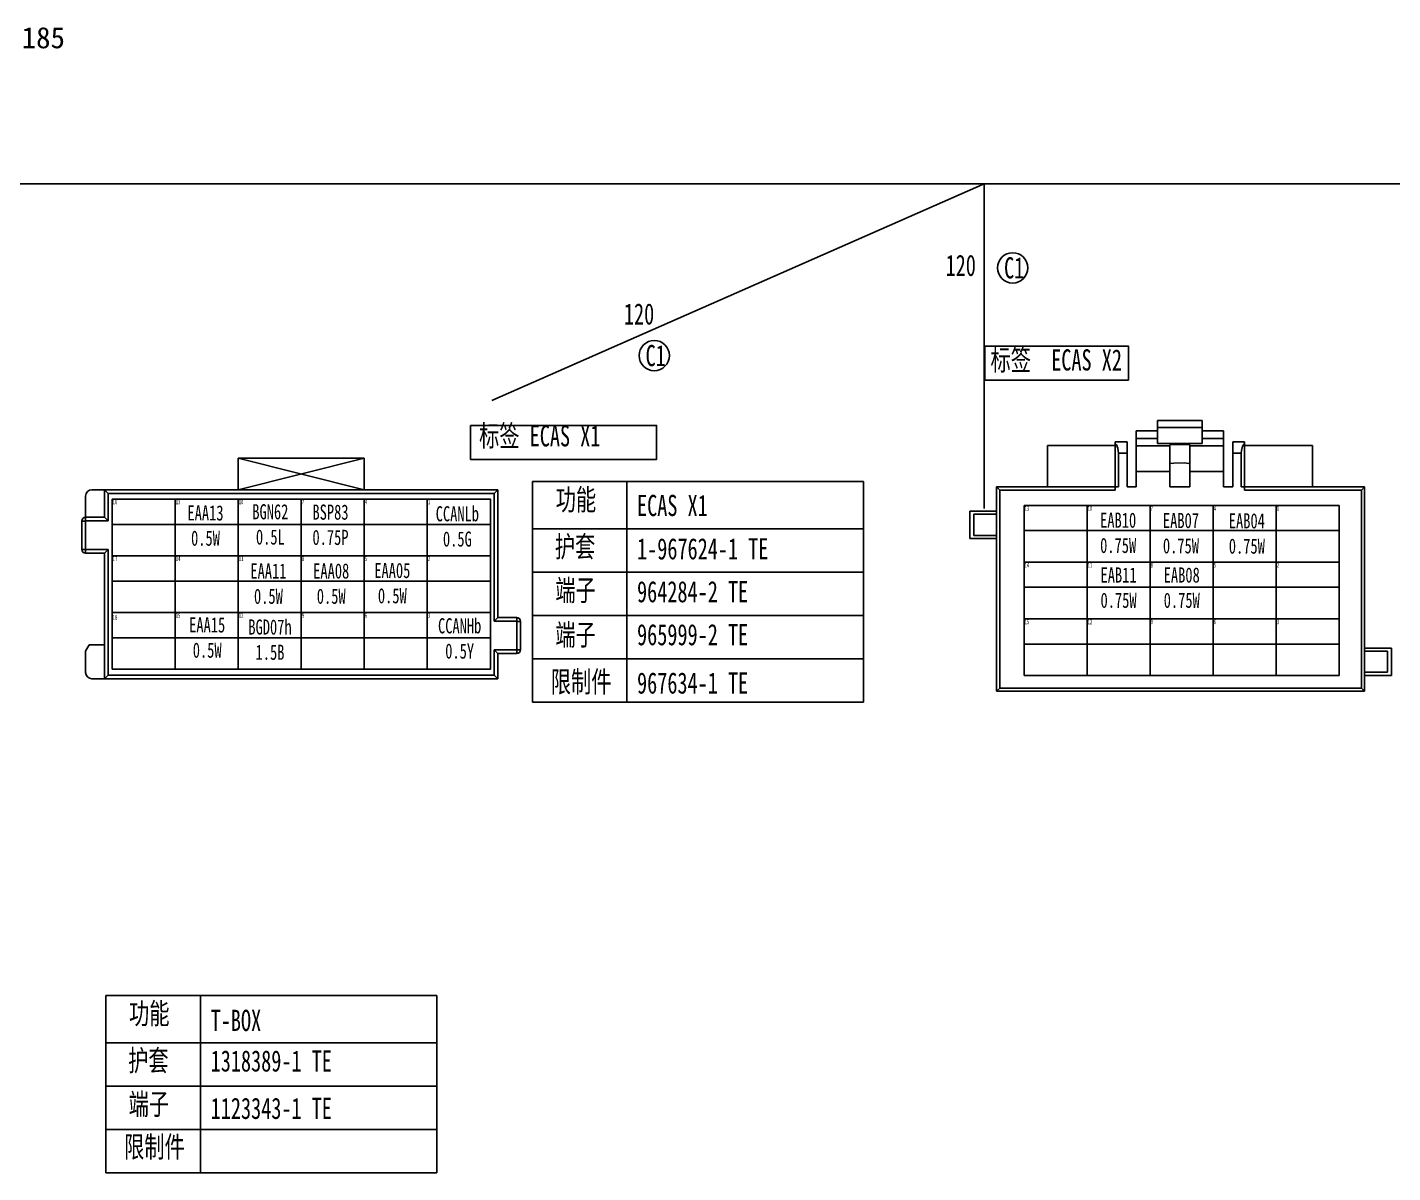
# Model space of a CAD drawing. Header units: millimetres. Extents: x 1543 to 5748, y 1576 to 2417.
# Drawn here: x 4614.4 to 4839.7, y 1781 to 1970 of the extents above; entities that cross this region are included whole.
import ezdxf

# ---------------------------------------------------------------- set-up
doc = ezdxf.new("R2010")
doc.units = ezdxf.units.MM
doc.layers.get('0').update_dxf_attribs({"lineweight": 25})
doc.layers.add('11文本层', color=255, linetype='Continuous')
doc.layers.add('1轮廓实线层', color=7, linetype='Continuous', lineweight=50)
doc.layers.add('_0', color=7, linetype='Continuous', lineweight=25)
doc.styles.get("Standard").update_dxf_attribs({"font": ''})
doc.styles.add('仿宋体', font='', dxfattribs={"width": 0.7, "height": 3.5})
doc.styles.add('仿宋体GB2312', font='', dxfattribs={"width": 0.7})
doc.styles.add('标准', font='fangsong.ttf', dxfattribs={"width": 0.7, "height": 3.5})
doc.styles.get('Standard').set_extended_font_data('SimSun')
doc.styles.get('仿宋体').set_extended_font_data('SimSun')
doc.styles.get('仿宋体GB2312').set_extended_font_data('SimSun')

msp = doc.modelspace()

# ---------------------------------------------------------------- linework, layer by layer
at = {"ltscale": 0.017484}
for p, q in [((4797.32, 1903.43), (4797.32, 1902.13)), ((4800.84, 1902.13), (4800.84, 1903.43)), ((4811.77, 1903.43), (4811.77, 1902.13))]:
    msp.add_line(p, q, dxfattribs=at)
at = {"ltscale": 0.047499}
for p, q in [((4800.84, 1903.43), (4797.32, 1903.43)), ((4800.84, 1902.13), (4797.32, 1902.13))]:
    msp.add_line(p, q, dxfattribs=at)
at = {"ltscale": 0.022549}
msp.add_line((4800.84, 1903.43), (4800.84, 1905.1), dxfattribs=at)
at = {"ltscale": 0.1}
for p, q in [((4808.25, 1905.1), (4800.84, 1905.1)), ((4808.25, 1903.97), (4800.84, 1903.97)), ((4808.25, 1901.31), (4800.84, 1901.31))]:
    msp.add_line(p, q, dxfattribs=at)
at = {"ltscale": 0.035854}
for p, q in [((4800.84, 1903.97), (4800.84, 1901.31)), ((4808.25, 1903.97), (4808.25, 1901.31))]:
    msp.add_line(p, q, dxfattribs=at)
at = {"ltscale": 0.015276}
msp.add_line((4808.25, 1903.97), (4808.25, 1905.1), dxfattribs=at)
at = {"ltscale": 0.047501}
for p, q in [((4811.77, 1903.43), (4808.25, 1903.43)), ((4811.77, 1902.13), (4808.25, 1902.13))]:
    msp.add_line(p, q, dxfattribs=at)
at = {"ltscale": 0.003349}
for p, q in [((4793.89, 1901.32), (4793.89, 1901.57)), ((4815.2, 1901.57), (4815.2, 1901.32))]:
    msp.add_line(p, q, dxfattribs=at)
at = {"ltscale": 0.026251}
msp.add_line((4793.89, 1901.57), (4795.83, 1901.57), dxfattribs=at)
for p, q in [((4794.07, 1901.09), (4793.89, 1901.32)), ((4794.31, 1900.54), (4794.07, 1901.09)), ((4802.88, 1901.1), (4802.89, 1901.11)), ((4802.88, 1901.1), (4802.88, 1901.1)), ((4802.88, 1901.1), (4802.88, 1901.1)), ((4802.89, 1901.11), (4802.94, 1901.12)), ((4802.94, 1901.12), (4803.35, 1901.15)), ((4803.35, 1901.15), (4805.24, 1901.17)), ((4805.24, 1901.17), (4806.06, 1901.13)), ((4806.06, 1901.13), (4806.19, 1901.11)), ((4806.19, 1901.11), (4806.2, 1901.11)), ((4806.2, 1901.11), (4806.21, 1901.1)), ((4806.21, 1901.1), (4806.21, 1901.1)), ((4806.21, 1901.1), (4806.21, 1901.1)), ((4815.2, 1901.32), (4814.9, 1900.87)), ((4670, 1893.67), (4649.2, 1898.87)), ((4649.2, 1893.67), (4670, 1898.87)), ((4649.2, 1893.67), (4649.2, 1898.87)), ((4649.2, 1898.87), (4670, 1898.87)), ((4670, 1898.87), (4670, 1893.67)), ((4794.42, 1899.72), (4794.31, 1900.54)), ((4814.69, 1900.15), (4814.67, 1899.72)), ((4814.9, 1900.87), (4814.69, 1900.15)), ((4802.89, 1897.99), (4802.88, 1897.98)), ((4802.88, 1897.98), (4802.88, 1897.97)), ((4802.88, 1897.97), (4802.88, 1897.97)), ((4802.92, 1898), (4802.89, 1897.99)), ((4803.03, 1898.03), (4802.92, 1898)), ((4803.58, 1898.08), (4803.03, 1898.03)), ((4805.24, 1898.1), (4803.58, 1898.08)), ((4806.02, 1898.04), (4805.24, 1898.1)), ((4806.17, 1898), (4806.02, 1898.04)), ((4806.2, 1897.99), (4806.17, 1898)), ((4806.21, 1897.98), (4806.2, 1897.99)), ((4806.21, 1897.97), (4806.21, 1897.98)), ((4806.21, 1897.97), (4806.21, 1897.97)), ((4624.03, 1888.54), (4624.03, 1892.63)), ((4625.07, 1893.67), (4692.05, 1893.67)), ((4627.15, 1893.67), (4627.75, 1893.07)), ((4627.15, 1893.67), (4627.15, 1889.15)), ((4691.45, 1893.07), (4627.75, 1893.07)), ((4627.75, 1893.07), (4627.75, 1888.54)), ((4628.4, 1892.13), (4638.8, 1892.13)), ((4628.4, 1892.13), (4638.8, 1892.13)), ((4628.4, 1892.13), (4628.4, 1882.77)), ((4628.4, 1882.77), (4628.4, 1892.13)), ((4628.4, 1892.13), (4628.4, 1882.77)), ((4628.4, 1887.25), (4628.4, 1892.13)), ((4629.7, 1892.13), (4647.33, 1892.13)), ((4638.8, 1892.13), (4638.8, 1882.77)), ((4638.8, 1892.13), (4649.2, 1892.13)), ((4649.2, 1882.77), (4649.2, 1892.13)), ((4649.2, 1892.13), (4649.2, 1882.77)), ((4649.2, 1892.13), (4649.2, 1882.77)), ((4649.2, 1882.77), (4649.2, 1892.13)), ((4649.2, 1892.13), (4659.6, 1892.13)), ((4653.3, 1892.13), (4665.9, 1892.13)), ((4653.3, 1892.13), (4665.9, 1892.13)), ((4665.9, 1892.13), (4653.3, 1892.13)), ((4653.3, 1892.13), (4665.9, 1892.13)), ((4653.3, 1892.13), (4665.9, 1892.13)), ((4659.6, 1892.13), (4670, 1892.13)), ((4659.6, 1892.13), (4659.6, 1882.77)), ((4659.6, 1882.77), (4659.6, 1892.13)), ((4659.6, 1892.13), (4659.6, 1882.77)), ((4659.6, 1882.77), (4659.6, 1892.13)), ((4659.6, 1892.13), (4659.6, 1882.77)), ((4670, 1892.13), (4670, 1882.77)), ((4670, 1882.77), (4670, 1892.13)), ((4670, 1892.13), (4680.4, 1892.13)), ((4670, 1892.13), (4670, 1882.77)), ((4670, 1882.77), (4670, 1892.13)), ((4670, 1892.13), (4670, 1882.77)), ((4670, 1892.13), (4670, 1882.77)), ((4670, 1882.77), (4670, 1892.13)), ((4689.5, 1892.13), (4671.87, 1892.13)), ((4680.4, 1892.13), (4680.4, 1882.77)), ((4680.4, 1882.77), (4680.4, 1892.13)), ((4680.4, 1892.13), (4680.4, 1882.77)), ((4680.4, 1882.77), (4680.4, 1892.13)), ((4680.4, 1892.13), (4680.4, 1882.77)), ((4680.4, 1892.13), (4690.8, 1892.13)), ((4690.8, 1892.13), (4680.4, 1892.13)), ((4690.8, 1892.13), (4690.8, 1864.05)), ((4691.45, 1893.07), (4692.05, 1893.67)), ((4691.45, 1871.99), (4691.45, 1893.07)), ((4692.05, 1872.59), (4692.05, 1893.67)), ((4835.03, 1894.16), (4834.49, 1893.62)), ((4774.3, 1890.12), (4769.88, 1890.12)), ((4769.88, 1890.12), (4769.88, 1885.61)), ((4778.84, 1881.74), (4778.84, 1891.1)), ((4778.84, 1881.74), (4778.84, 1891.1)), ((4778.84, 1881.74), (4778.84, 1891.1)), ((4778.84, 1881.74), (4778.84, 1891.1)), ((4778.84, 1881.74), (4778.84, 1891.1)), ((4778.84, 1881.74), (4778.84, 1891.1)), ((4778.84, 1881.74), (4778.84, 1891.1)), ((4778.84, 1891.1), (4789.24, 1891.1)), ((4789.24, 1881.74), (4789.24, 1891.1)), ((4789.24, 1881.74), (4789.24, 1891.1)), ((4789.24, 1881.74), (4789.24, 1891.1)), ((4789.24, 1881.74), (4789.24, 1891.1)), ((4789.24, 1881.74), (4789.24, 1891.1)), ((4789.24, 1881.74), (4789.24, 1891.1)), ((4789.24, 1881.74), (4789.24, 1891.1)), ((4789.24, 1891.1), (4799.64, 1891.1)), ((4799.64, 1881.74), (4799.64, 1891.1)), ((4799.64, 1881.74), (4799.64, 1891.1)), ((4799.64, 1881.74), (4799.64, 1891.1)), ((4799.64, 1881.74), (4799.64, 1891.1)), ((4799.64, 1881.74), (4799.64, 1891.1)), ((4799.64, 1881.74), (4799.64, 1891.1)), ((4799.64, 1881.74), (4799.64, 1891.1)), ((4799.64, 1881.74), (4799.64, 1891.1)), ((4799.64, 1891.1), (4810.04, 1891.1)), ((4810.04, 1881.74), (4810.04, 1891.1)), ((4810.04, 1881.74), (4810.04, 1891.1)), ((4810.04, 1881.74), (4810.04, 1891.1)), ((4810.04, 1881.74), (4810.04, 1891.1)), ((4810.04, 1881.74), (4810.04, 1891.1)), ((4810.04, 1881.74), (4810.04, 1891.1)), ((4810.04, 1881.74), (4810.04, 1891.1)), ((4810.04, 1881.74), (4810.04, 1891.1)), ((4810.04, 1881.74), (4810.04, 1891.1)), ((4810.04, 1891.1), (4820.44, 1891.1)), ((4820.44, 1881.74), (4820.44, 1891.1)), ((4820.44, 1891.1), (4830.84, 1891.1)), ((4820.44, 1881.74), (4820.44, 1891.1)), ((4830.84, 1881.74), (4830.84, 1891.1)), ((4624.01, 1888.52), (4623.41, 1888.52)), ((4623.41, 1888.52), (4623.41, 1883.84)), ((4624.01, 1888.52), (4624.01, 1883.84)), ((4627.15, 1889.15), (4624.03, 1889.15)), ((4627.75, 1888.54), (4624.03, 1888.54)), ((4627.15, 1889.15), (4627.75, 1888.54)), ((4628.4, 1887.97), (4638.8, 1887.97)), ((4638.8, 1887.97), (4649.2, 1887.97)), ((4649.2, 1887.97), (4659.6, 1887.97)), ((4659.6, 1887.97), (4670, 1887.97)), ((4670, 1887.97), (4680.4, 1887.97)), ((4680.4, 1887.97), (4690.8, 1887.97)), ((4774.3, 1889.66), (4770.54, 1889.66)), ((4770.54, 1886.15), (4770.54, 1889.66)), ((4774.3, 1885.61), (4769.88, 1885.61)), ((4774.3, 1886.15), (4770.54, 1886.15)), ((4789.24, 1886.94), (4778.84, 1886.94)), ((4799.64, 1886.94), (4789.24, 1886.94)), ((4810.04, 1886.94), (4799.64, 1886.94)), ((4820.44, 1886.94), (4810.04, 1886.94)), ((4830.84, 1886.94), (4820.44, 1886.94)), ((4624.01, 1883.84), (4623.41, 1883.84)), ((4624.03, 1883.82), (4627.75, 1883.82)), ((4624.03, 1883.82), (4624.03, 1883.22)), ((4624.03, 1883.22), (4627.15, 1883.22)), ((4627.75, 1883.82), (4627.15, 1883.22)), ((4627.15, 1883.22), (4627.15, 1862.49)), ((4627.75, 1883.82), (4627.75, 1863.09)), ((4638.8, 1882.77), (4628.4, 1882.77)), ((4628.4, 1882.77), (4628.4, 1873.41)), ((4628.4, 1873.41), (4628.4, 1882.77)), ((4628.4, 1882.77), (4628.4, 1873.41)), ((4628.4, 1882.77), (4638.8, 1882.77)), ((4649.2, 1882.77), (4638.8, 1882.77)), ((4638.8, 1882.77), (4649.2, 1882.77)), ((4638.8, 1882.77), (4638.8, 1873.41)), ((4638.8, 1873.41), (4638.8, 1882.77)), ((4638.8, 1882.77), (4638.8, 1873.41)), ((4638.8, 1873.41), (4638.8, 1882.77)), ((4638.8, 1882.77), (4638.8, 1873.41)), ((4659.6, 1882.77), (4649.2, 1882.77)), ((4649.2, 1882.77), (4659.6, 1882.77)), ((4649.2, 1882.77), (4649.2, 1873.41)), ((4649.2, 1873.41), (4649.2, 1882.77)), ((4649.2, 1882.77), (4649.2, 1873.41)), ((4649.2, 1882.77), (4649.2, 1873.41)), ((4649.2, 1873.41), (4649.2, 1882.77)), ((4670, 1882.77), (4659.6, 1882.77)), ((4659.6, 1882.77), (4659.6, 1873.41)), ((4659.6, 1873.41), (4659.6, 1882.77)), ((4659.6, 1882.77), (4659.6, 1873.41)), ((4659.6, 1873.41), (4659.6, 1882.77)), ((4659.6, 1882.77), (4659.6, 1873.41)), ((4659.6, 1882.77), (4670, 1882.77)), ((4680.4, 1882.77), (4670, 1882.77)), ((4670, 1873.41), (4670, 1882.77)), ((4670, 1882.77), (4670, 1873.41)), ((4670, 1882.77), (4670, 1873.41)), ((4670, 1873.41), (4670, 1882.77)), ((4670, 1882.77), (4670, 1873.41)), ((4670, 1882.77), (4680.4, 1882.77)), ((4670, 1873.41), (4670, 1882.77)), ((4670, 1882.77), (4670, 1873.41)), ((4690.8, 1882.77), (4680.4, 1882.77)), ((4680.4, 1882.77), (4690.8, 1882.77)), ((4680.4, 1882.77), (4680.4, 1873.41)), ((4680.4, 1873.41), (4680.4, 1882.77)), ((4680.4, 1882.77), (4680.4, 1873.41)), ((4680.4, 1873.41), (4680.4, 1882.77)), ((4680.4, 1882.77), (4680.4, 1873.41)), ((4778.84, 1872.38), (4778.84, 1881.74)), ((4778.84, 1872.38), (4778.84, 1881.74)), ((4778.84, 1872.38), (4778.84, 1881.74)), ((4778.84, 1872.38), (4778.84, 1881.74)), ((4778.84, 1872.38), (4778.84, 1881.74)), ((4778.84, 1872.38), (4778.84, 1881.74)), ((4778.84, 1872.38), (4778.84, 1881.74)), ((4778.84, 1881.74), (4789.24, 1881.74)), ((4799.64, 1881.74), (4789.24, 1881.74)), ((4789.24, 1881.74), (4799.64, 1881.74)), ((4789.24, 1872.38), (4789.24, 1881.74)), ((4789.24, 1872.38), (4789.24, 1881.74)), ((4789.24, 1872.38), (4789.24, 1881.74)), ((4789.24, 1872.38), (4789.24, 1881.74)), ((4789.24, 1872.38), (4789.24, 1881.74)), ((4789.24, 1872.38), (4789.24, 1881.74)), ((4789.24, 1872.38), (4789.24, 1881.74)), ((4789.24, 1881.74), (4799.64, 1881.74)), ((4810.04, 1881.74), (4799.64, 1881.74)), ((4799.64, 1881.74), (4810.04, 1881.74)), ((4799.64, 1872.38), (4799.64, 1881.74)), ((4799.64, 1872.38), (4799.64, 1881.74)), ((4799.64, 1872.38), (4799.64, 1881.74)), ((4799.64, 1872.38), (4799.64, 1881.74)), ((4799.64, 1872.38), (4799.64, 1881.74)), ((4799.64, 1872.38), (4799.64, 1881.74)), ((4799.64, 1872.38), (4799.64, 1881.74)), ((4799.64, 1872.38), (4799.64, 1881.74)), ((4799.64, 1881.74), (4810.04, 1881.74)), ((4820.44, 1881.74), (4810.04, 1881.74)), ((4810.04, 1881.74), (4820.44, 1881.74)), ((4810.04, 1881.74), (4820.44, 1881.74)), ((4810.04, 1872.38), (4810.04, 1881.74)), ((4810.04, 1872.38), (4810.04, 1881.74)), ((4810.04, 1872.38), (4810.04, 1881.74)), ((4810.04, 1872.38), (4810.04, 1881.74)), ((4810.04, 1872.38), (4810.04, 1881.74)), ((4810.04, 1872.38), (4810.04, 1881.74)), ((4810.04, 1872.38), (4810.04, 1881.74)), ((4810.04, 1872.38), (4810.04, 1881.74)), ((4810.04, 1872.38), (4810.04, 1881.74)), ((4810.04, 1881.74), (4820.44, 1881.74)), ((4830.84, 1881.74), (4820.44, 1881.74)), ((4820.44, 1881.74), (4830.84, 1881.74)), ((4820.44, 1881.74), (4830.84, 1881.74)), ((4820.44, 1872.38), (4820.44, 1881.74)), ((4820.44, 1881.74), (4830.84, 1881.74)), ((4820.44, 1872.38), (4820.44, 1881.74)), ((4830.84, 1872.38), (4830.84, 1881.74)), ((4628.4, 1878.61), (4638.8, 1878.61)), ((4638.8, 1878.61), (4649.2, 1878.61)), ((4649.2, 1878.61), (4659.6, 1878.61)), ((4659.6, 1878.61), (4670, 1878.61)), ((4670, 1878.61), (4680.4, 1878.61)), ((4680.4, 1878.61), (4690.8, 1878.61)), ((4789.24, 1877.58), (4778.84, 1877.58)), ((4799.64, 1877.58), (4789.24, 1877.58)), ((4810.04, 1877.58), (4799.64, 1877.58)), ((4820.44, 1877.58), (4810.04, 1877.58)), ((4830.84, 1877.58), (4820.44, 1877.58)), ((4638.8, 1873.41), (4628.4, 1873.41)), ((4628.4, 1873.41), (4638.8, 1873.41)), ((4628.4, 1873.41), (4628.4, 1864.05)), ((4628.4, 1864.05), (4628.4, 1873.41)), ((4628.4, 1873.41), (4628.4, 1864.05)), ((4638.8, 1873.41), (4628.4, 1873.41)), ((4649.2, 1873.41), (4638.8, 1873.41)), ((4638.8, 1873.41), (4638.8, 1864.05)), ((4638.8, 1864.05), (4638.8, 1873.41)), ((4638.8, 1873.41), (4638.8, 1864.05)), ((4638.8, 1864.05), (4638.8, 1873.41)), ((4638.8, 1873.41), (4638.8, 1864.05)), ((4638.8, 1873.41), (4649.2, 1873.41)), ((4649.2, 1873.41), (4638.8, 1873.41)), ((4659.6, 1873.41), (4649.2, 1873.41)), ((4649.2, 1864.05), (4649.2, 1873.41)), ((4649.2, 1873.41), (4649.2, 1864.05)), ((4649.2, 1873.41), (4649.2, 1864.05)), ((4649.2, 1864.05), (4649.2, 1873.41)), ((4649.2, 1873.41), (4649.2, 1864.05)), ((4649.2, 1873.41), (4659.6, 1873.41)), ((4659.6, 1873.41), (4649.2, 1873.41)), ((4670, 1873.41), (4659.6, 1873.41)), ((4659.6, 1873.41), (4670, 1873.41)), ((4659.6, 1873.41), (4659.6, 1864.05)), ((4659.6, 1864.05), (4659.6, 1873.41)), ((4659.6, 1873.41), (4659.6, 1864.05)), ((4659.6, 1864.05), (4659.6, 1873.41)), ((4659.6, 1873.41), (4659.6, 1864.05)), ((4670, 1873.41), (4659.6, 1873.41)), ((4680.4, 1873.41), (4670, 1873.41)), ((4670, 1873.41), (4670, 1864.05)), ((4670, 1864.05), (4670, 1873.41)), ((4670, 1873.41), (4680.4, 1873.41)), ((4670, 1873.41), (4670, 1864.05)), ((4670, 1864.05), (4670, 1873.41)), ((4670, 1873.41), (4670, 1864.05)), ((4670, 1873.41), (4670, 1864.05)), ((4670, 1864.05), (4670, 1873.41)), ((4680.4, 1873.41), (4670, 1873.41)), ((4690.8, 1873.41), (4680.4, 1873.41)), ((4680.4, 1873.41), (4680.4, 1864.05)), ((4680.4, 1864.05), (4680.4, 1873.41)), ((4680.4, 1873.41), (4680.4, 1864.05)), ((4680.4, 1864.05), (4680.4, 1873.41)), ((4680.4, 1873.41), (4680.4, 1864.05)), ((4680.4, 1873.41), (4690.8, 1873.41)), ((4690.8, 1873.41), (4680.4, 1873.41)), ((4691.45, 1871.99), (4692.05, 1872.59)), ((4695.17, 1871.99), (4691.45, 1871.99)), ((4695.17, 1872.59), (4692.05, 1872.59)), ((4695.17, 1871.99), (4695.17, 1872.59)), ((4695.19, 1867.28), (4695.19, 1871.96)), ((4695.19, 1871.96), (4695.79, 1871.96)), ((4695.79, 1867.28), (4695.79, 1871.96)), ((4778.84, 1863.02), (4778.84, 1872.38)), ((4778.84, 1863.02), (4778.84, 1872.38)), ((4778.84, 1863.02), (4778.84, 1872.38)), ((4778.84, 1863.02), (4778.84, 1872.38)), ((4778.84, 1863.02), (4778.84, 1872.38)), ((4778.84, 1863.02), (4778.84, 1872.38)), ((4778.84, 1863.02), (4778.84, 1872.38)), ((4778.84, 1863.02), (4778.84, 1872.38)), ((4778.84, 1872.38), (4789.24, 1872.38)), ((4789.24, 1863.02), (4789.24, 1872.38)), ((4799.64, 1872.38), (4789.24, 1872.38)), ((4789.24, 1872.38), (4799.64, 1872.38)), ((4789.24, 1863.02), (4789.24, 1872.38)), ((4789.24, 1863.02), (4789.24, 1872.38)), ((4789.24, 1863.02), (4789.24, 1872.38)), ((4789.24, 1863.02), (4789.24, 1872.38)), ((4789.24, 1863.02), (4789.24, 1872.38)), ((4789.24, 1863.02), (4789.24, 1872.38)), ((4789.24, 1863.02), (4789.24, 1872.38)), ((4789.24, 1872.38), (4799.64, 1872.38)), ((4810.04, 1872.38), (4799.64, 1872.38)), ((4799.64, 1872.38), (4810.04, 1872.38)), ((4799.64, 1863.02), (4799.64, 1872.38)), ((4799.64, 1863.02), (4799.64, 1872.38)), ((4799.64, 1863.02), (4799.64, 1872.38)), ((4799.64, 1863.02), (4799.64, 1872.38)), ((4799.64, 1863.02), (4799.64, 1872.38)), ((4799.64, 1863.02), (4799.64, 1872.38)), ((4799.64, 1863.02), (4799.64, 1872.38)), ((4799.64, 1863.02), (4799.64, 1872.38)), ((4799.64, 1872.38), (4810.04, 1872.38)), ((4820.44, 1872.38), (4810.04, 1872.38)), ((4810.04, 1872.38), (4820.44, 1872.38)), ((4810.04, 1872.38), (4820.44, 1872.38)), ((4810.04, 1872.38), (4820.44, 1872.38)), ((4810.04, 1863.02), (4810.04, 1872.38)), ((4810.04, 1863.02), (4810.04, 1872.38)), ((4810.04, 1863.02), (4810.04, 1872.38)), ((4810.04, 1863.02), (4810.04, 1872.38)), ((4810.04, 1863.02), (4810.04, 1872.38)), ((4810.04, 1863.02), (4810.04, 1872.38)), ((4810.04, 1863.02), (4810.04, 1872.38)), ((4810.04, 1863.02), (4810.04, 1872.38)), ((4810.04, 1863.02), (4810.04, 1872.38)), ((4810.04, 1872.38), (4820.44, 1872.38)), ((4830.84, 1872.38), (4820.44, 1872.38)), ((4820.44, 1872.38), (4830.84, 1872.38)), ((4820.44, 1872.38), (4830.84, 1872.38)), ((4820.44, 1872.38), (4830.84, 1872.38)), ((4820.44, 1863.02), (4820.44, 1872.38)), ((4820.44, 1872.38), (4830.84, 1872.38)), ((4820.44, 1863.02), (4820.44, 1872.38)), ((4830.84, 1863.02), (4830.84, 1872.38)), ((4624.63, 1868.1), (4624.03, 1867.06)), ((4627.15, 1868.1), (4624.63, 1868.1)), ((4628.4, 1869.25), (4638.8, 1869.25)), ((4628.4, 1868.92), (4628.4, 1864.05)), ((4638.8, 1869.25), (4649.2, 1869.25)), ((4649.2, 1869.25), (4659.6, 1869.25)), ((4659.6, 1869.25), (4670, 1869.25)), ((4670, 1869.25), (4680.4, 1869.25)), ((4680.4, 1869.25), (4690.8, 1869.25)), ((4695.19, 1867.28), (4695.79, 1867.28)), ((4789.24, 1868.22), (4778.84, 1868.22)), ((4799.64, 1868.22), (4789.24, 1868.22)), ((4810.04, 1868.22), (4799.64, 1868.22)), ((4820.44, 1868.22), (4810.04, 1868.22)), ((4830.84, 1868.22), (4820.44, 1868.22)), ((4835.03, 1867.54), (4839.44, 1867.54)), ((4839.44, 1867.54), (4839.44, 1863.02)), ((4624.03, 1867.06), (4624.03, 1863.53)), ((4691.45, 1863.09), (4691.45, 1867.26)), ((4692.05, 1866.66), (4691.45, 1867.26)), ((4691.45, 1867.26), (4695.17, 1867.26)), ((4692.05, 1862.49), (4692.05, 1866.66)), ((4692.05, 1866.66), (4695.17, 1866.66)), ((4695.17, 1867.26), (4695.17, 1866.66)), ((4835.03, 1867.07), (4838.78, 1867.07)), ((4838.78, 1863.56), (4838.78, 1867.07)), ((4627.15, 1862.49), (4627.75, 1863.09)), ((4627.75, 1863.09), (4691.45, 1863.09)), ((4638.8, 1864.05), (4628.4, 1864.05)), ((4649.2, 1864.05), (4638.8, 1864.05)), ((4659.6, 1864.05), (4649.2, 1864.05)), ((4670, 1864.05), (4659.6, 1864.05)), ((4680.4, 1864.05), (4670, 1864.05)), ((4690.8, 1864.05), (4680.4, 1864.05)), ((4692.05, 1862.49), (4691.45, 1863.09)), ((4778.84, 1863.02), (4789.24, 1863.02)), ((4789.24, 1863.02), (4778.84, 1863.02)), ((4799.64, 1863.02), (4789.24, 1863.02)), ((4789.24, 1863.02), (4799.64, 1863.02)), ((4810.04, 1863.02), (4799.64, 1863.02)), ((4799.64, 1863.02), (4810.04, 1863.02)), ((4820.44, 1863.02), (4810.04, 1863.02)), ((4810.04, 1863.02), (4820.44, 1863.02)), ((4830.84, 1863.02), (4820.44, 1863.02)), ((4820.44, 1863.02), (4830.84, 1863.02)), ((4835.03, 1863.56), (4838.78, 1863.56)), ((4835.03, 1863.02), (4839.44, 1863.02)), ((4625.07, 1862.49), (4692.05, 1862.49)), ((4834.49, 1860.96), (4774.83, 1860.96)), ((4835.03, 1860.43), (4774.3, 1860.43))]:
    msp.add_line(p, q)
at = {"ltscale": 0.096651}
for p, q in [((4793.89, 1894.16), (4793.89, 1901.32)), ((4815.2, 1901.32), (4815.2, 1894.16))]:
    msp.add_line(p, q, dxfattribs=at)
at = {"ltscale": 0.025}
for p, q in [((4795.83, 1901.57), (4795.83, 1899.72)), ((4813.26, 1899.72), (4813.26, 1901.57))]:
    msp.add_line(p, q, dxfattribs=at)
at = {"ltscale": 0.016016}
for p, q in [((4797.32, 1902.13), (4797.32, 1900.95)), ((4811.77, 1902.13), (4811.77, 1900.95))]:
    msp.add_line(p, q, dxfattribs=at)
at = {"ltscale": 0.007744}
msp.add_line((4800.84, 1902.13), (4800.84, 1901.56), dxfattribs=at)
at = {"ltscale": 0.002065}
for p, q in [((4802.88, 1900.95), (4802.88, 1901.1)), ((4806.21, 1900.95), (4806.21, 1901.1))]:
    msp.add_line(p, q, dxfattribs=at)
at = {"ltscale": 0.02625}
msp.add_line((4813.26, 1901.57), (4815.2, 1901.57), dxfattribs=at)
at = {"ltscale": 0.208749}
for p, q in [((4782.69, 1901.01), (4793.89, 1901.01)), ((4826.41, 1901.01), (4815.21, 1901.01))]:
    msp.add_line(p, q, dxfattribs=at)
at = {"ltscale": 0.0925}
for p, q in [((4782.69, 1894.16), (4782.69, 1901.01)), ((4826.41, 1894.16), (4826.41, 1901.01))]:
    msp.add_line(p, q, dxfattribs=at)
at = {"ltscale": 0.075}
for p, q in [((4794.42, 1894.16), (4794.42, 1899.72)), ((4795.83, 1894.16), (4795.83, 1899.72)), ((4802.88, 1900.95), (4797.32, 1900.95)), ((4811.77, 1900.95), (4806.21, 1900.95)), ((4813.26, 1899.72), (4813.26, 1894.16)), ((4814.67, 1899.72), (4814.67, 1894.16)), ((4802.88, 1896.67), (4797.32, 1896.67)), ((4811.77, 1896.67), (4806.21, 1896.67))]:
    msp.add_line(p, q, dxfattribs=at)
at = {"ltscale": 0.019034}
for p, q in [((4794.42, 1899.72), (4795.83, 1899.72)), ((4813.26, 1899.72), (4814.67, 1899.72))]:
    msp.add_line(p, q, dxfattribs=at)
at = {"ltscale": 0.05767}
for p, q in [((4797.32, 1896.67), (4797.32, 1900.95)), ((4802.88, 1896.67), (4802.88, 1900.95)), ((4806.21, 1896.67), (4806.21, 1900.95)), ((4811.77, 1896.67), (4811.77, 1900.95))]:
    msp.add_line(p, q, dxfattribs=at)
at = {"ltscale": 0.033935}
for p, q in [((4797.32, 1896.67), (4797.32, 1894.16)), ((4802.88, 1896.67), (4802.88, 1894.16)), ((4806.21, 1896.67), (4806.21, 1894.16)), ((4811.77, 1896.67), (4811.77, 1894.16))]:
    msp.add_line(p, q, dxfattribs=at)
at = {"ltscale": 0.010206}
for p, q in [((4774.83, 1893.62), (4774.3, 1894.16)), ((4835.03, 1860.43), (4834.49, 1860.96))]:
    msp.add_line(p, q, dxfattribs=at)
at = {"ltscale": 0.054375}
for p, q in [((4774.3, 1894.16), (4774.3, 1890.12)), ((4774.83, 1893.62), (4774.83, 1889.59)), ((4835.03, 1860.43), (4835.03, 1869.74)), ((4834.49, 1860.96), (4834.49, 1869.2))]:
    msp.add_line(p, q, dxfattribs=at)
at = {"ltscale": 0.246249}
for p, q in [((4774.3, 1894.16), (4793.89, 1894.16)), ((4835.03, 1894.16), (4815.2, 1894.16))]:
    msp.add_line(p, q, dxfattribs=at)
at = {"ltscale": 0.239032}
for p, q in [((4774.83, 1893.62), (4793.89, 1893.62)), ((4834.49, 1893.62), (4815.2, 1893.62))]:
    msp.add_line(p, q, dxfattribs=at)
at = {"ltscale": 0.007217}
msp.add_line((4794.42, 1894.16), (4793.89, 1894.16), dxfattribs=at)
at = {"ltscale": 0.007216}
for p, q in [((4793.89, 1894.16), (4793.89, 1893.62)), ((4815.2, 1894.16), (4814.67, 1894.16)), ((4815.2, 1893.62), (4815.2, 1894.16))]:
    msp.add_line(p, q, dxfattribs=at)
at = {"ltscale": 0.02}
for p, q in [((4797.32, 1894.16), (4795.83, 1894.16)), ((4813.26, 1894.16), (4811.77, 1894.16))]:
    msp.add_line(p, q, dxfattribs=at)
at = {"ltscale": 0.045}
msp.add_line((4806.21, 1894.16), (4802.88, 1894.16), dxfattribs=at)
at = {"ltscale": 0.329375}
for p, q in [((4834.49, 1869.2), (4834.49, 1893.62)), ((4835.03, 1869.74), (4835.03, 1894.16)), ((4774.3, 1890.12), (4774.3, 1860.43)), ((4774.83, 1889.59), (4774.83, 1860.96))]:
    msp.add_line(p, q, dxfattribs=at)
at = {"lineweight": 9, "ltscale": 0.01}
msp.add_line((4774.83, 1860.96), (4774.3, 1860.43), dxfattribs=at)
for centre, radius, start, end in [((4625.07, 1892.63), 1.04, 90, 180), ((4624.03, 1888.52), 0.624, 90, 180), ((4624.03, 1888.52), 0.0236, 90, 180), ((4624.03, 1883.84), 0.624, 180, 270), ((4624.03, 1883.84), 0.0236, 180, 270), ((4695.17, 1871.96), 0.624, 0, 90), ((4695.17, 1871.96), 0.0236, 0, 90), ((4695.17, 1867.28), 0.0236, 270, 0), ((4695.17, 1867.28), 0.624, 270, 0), ((4625.07, 1863.53), 1.04, 180, 270)]:
    msp.add_arc(centre, radius, start, end)
at = {"layer": '11文本层'}
for p, q in [((4697.74, 1895.03), (4697.74, 1887.23)), ((4697.74, 1895.03), (4713.34, 1895.03)), ((4713.34, 1895.03), (4713.34, 1858.63)), ((4713.34, 1895.03), (4752.34, 1895.03)), ((4752.34, 1895.03), (4752.34, 1858.63)), ((4752.34, 1895.03), (4752.34, 1887.23)), ((4697.74, 1887.23), (4752.34, 1887.23)), ((4697.74, 1887.23), (4697.74, 1880.08)), ((4697.74, 1880.08), (4752.34, 1880.08)), ((4697.74, 1880.08), (4697.74, 1872.93)), ((4697.74, 1872.93), (4752.34, 1872.93)), ((4697.74, 1872.93), (4697.74, 1865.78)), ((4697.74, 1865.78), (4752.34, 1865.78)), ((4697.74, 1865.78), (4697.74, 1858.63)), ((4697.74, 1858.63), (4752.34, 1858.63)), ((4627.36, 1810.23), (4627.36, 1802.43)), ((4642.96, 1810.23), (4642.96, 1780.98)), ((4681.96, 1810.23), (4681.96, 1780.98)), ((4627.36, 1802.43), (4681.96, 1802.43)), ((4627.36, 1802.43), (4627.36, 1795.28)), ((4627.36, 1795.28), (4681.96, 1795.28)), ((4627.36, 1795.28), (4627.36, 1788.13)), ((4627.36, 1788.13), (4681.96, 1788.13)), ((4627.36, 1788.13), (4627.36, 1780.98)), ((4627.36, 1780.98), (4681.96, 1780.98))]:
    msp.add_line(p, q, dxfattribs=at)
at = {"layer": '1轮廓实线层', "lineweight": -2}
for p, q in [((4576.35, 1944.17), (5510.67, 1944.17)), ((4772.26, 1944.17), (4691.02, 1908.39)), ((4772.26, 1944.17), (4772.26, 1890.58)), ((4627.36, 1810.23), (4681.96, 1810.23))]:
    msp.add_line(p, q, dxfattribs=at)
for points in [[(4772.36, 1917.39), (4796.06, 1917.39), (4796.06, 1911.79), (4772.36, 1911.79)], [(4687.54, 1904.29), (4718.23, 1904.29), (4718.23, 1898.69), (4687.54, 1898.69)]]:
    msp.add_lwpolyline(points, close=True, dxfattribs=at)
at = {"layer": '1轮廓实线层', "lineweight": 30}
msp.add_lwpolyline([(4680.4, 1892.13), (4690.8, 1892.13), (4690.8, 1864.05), (4680.4, 1864.05)], close=True, dxfattribs=at)
at = {"layer": '_0', "color": 1}
for centre in [(4776.97, 1930.3), (4717.84, 1915.82)]:
    msp.add_circle(centre, 2.5, dxfattribs=at)

# ---------------------------------------------------------------- texts
at = {"width": 0.6}
for s, p in [('16', (4628.5, 1891.28)), ('13', (4638.9, 1891.28)), ('10', (4649.3, 1891.28)), ('7', (4659.7, 1891.28)), ('4', (4670.1, 1891.28)), ('1', (4680.5, 1891.28)), ('13', (4778.93, 1890.21)), ('10', (4789.33, 1890.21)), ('7', (4799.73, 1890.21)), ('4', (4810.13, 1890.21)), ('1', (4820.53, 1890.21)), ('17', (4628.5, 1881.92)), ('14', (4638.9, 1881.92)), ('11', (4649.3, 1881.92)), ('8', (4659.7, 1881.92)), ('5', (4670.1, 1881.92)), ('2', (4680.5, 1881.92)), ('14', (4778.93, 1880.85)), ('11', (4789.33, 1880.85)), ('8', (4799.73, 1880.85)), ('5', (4810.13, 1880.85)), ('2', (4820.53, 1880.85)), ('18', (4628.5, 1872.22)), ('15', (4638.9, 1872.56)), ('12', (4649.3, 1872.56)), ('9', (4659.7, 1872.56)), ('6', (4670.1, 1872.56)), ('3', (4680.5, 1872.56)), ('15', (4778.93, 1871.49)), ('12', (4789.33, 1871.49)), ('9', (4799.73, 1871.49)), ('6', (4810.13, 1871.49)), ('3', (4820.53, 1871.49))]:
    msp.add_text(s, height=0.78, dxfattribs=at).set_placement(p)
at = {"color": 0, "char_height": 2.5, "width": 6.2163, "attachment_point": 1, "style": '标准'}
for s, insert in [('\\pxqc;EAA13\\P0.5W', (4640.7, 1891.11)), ('\\pxqc;BGN62\\P0.5L', (4651.4, 1891.3)), ('\\pxqc;BSP83\\P0.75P', (4661.32, 1891.24)), ('\\pxqc;CCANLb\\P0.5G', (4682.25, 1890.97)), ('\\pxqc;EAB10\\P0.75W', (4791.26, 1889.91)), ('\\pxqc;EAB07\\P0.75W', (4801.62, 1889.85)), ('\\pxqc;EAB04\\P0.75W', (4812.49, 1889.8)), ('\\pxqc;EAA11\\P0.5W', (4651.08, 1881.52)), ('\\pxqc;EAA08\\P0.5W', (4661.44, 1881.53)), ('\\pxqc;EAA05\\P0.5W', (4671.52, 1881.61)), ('\\pxqc;EAB11\\P0.75W', (4791.33, 1880.86)), ('\\pxqc;EAA15\\P0.5W', (4640.98, 1872.63)), ('\\pxqc;BGD07h\\P1.5B', (4651.34, 1872.28)), ('\\pxqc;CCANHb\\P0.5Y', (4682.63, 1872.48))]:
    msp.add_mtext(s, dxfattribs=dict(at, insert=insert))
at = {"insert": (4801.75, 1880.86), "char_height": 2.5, "width": 6.2163, "attachment_point": 1, "style": '标准'}
msp.add_mtext('\\pxqc;EAB08\\P0.75W', dxfattribs=at)
at = {"layer": '11文本层', "style": '标准', "width": 0.7}
for s, p in [('功能', (4701.58, 1890.3)), ('护套', (4701.43, 1882.55)), ('端子', (4701.51, 1875.35)), ('端子', (4701.51, 1868.01)), ('限制件', (4700.76, 1860.25)), ('功能', (4631.19, 1805.5)), ('T-BOX', (4644.66, 1804.36)), ('护套', (4631.04, 1797.75)), ('1318389-1 TE', (4644.66, 1797.67)), ('端子', (4631.12, 1790.55)), ('1123343-1 TE', (4644.66, 1789.85)), ('限制件', (4630.37, 1783.49))]:
    msp.add_text(s, height=3.5, dxfattribs=at).set_placement(p)
at = {"layer": '11文本层', "char_height": 3.5, "attachment_point": 1, "style": '标准'}
for s, insert, width in [('标签  {\\fFangSong_GB2312|b0|i0|c134|p49;ECAS X2}', (4773.31, 1916.86), 27.0608), ('标签 {\\fFangSong_GB2312|b0|i0|c134|p49;ECAS X1}', (4688.94, 1904.34), 27.0608), ('ECAS X1', (4715, 1892.84), 41.519), ('1-967624-1 TE', (4715, 1885.69), 41.519), ('964284-2 TE', (4715, 1878.61), 41.519), ('965999-2 TE', (4715, 1871.52), 41.519), ('967634-1 TE', (4715, 1863.54), 41.519)]:
    msp.add_mtext(s, dxfattribs=dict(at, insert=insert, width=width))
at = {"layer": '_0', "lineweight": -2, "insert": (4599.2, 1970.04), "char_height": 3.5, "width": 22.9655, "attachment_point": 1}
msp.add_mtext('{\\fFangSong_GB2312|b0|i0|c134|p2;157-00185}', dxfattribs=at)
at = {"layer": '_0', "char_height": 3.5, "width": 5.9278, "attachment_point": 1, "style": '仿宋体'}
for insert in [(4765.9, 1932.46), (4712.83, 1924.44)]:
    msp.add_mtext('120', dxfattribs=dict(at, insert=insert))
at = {"layer": '_0', "color": 1, "char_height": 3.5, "width": 7.013, "attachment_point": 1, "style": '仿宋体GB2312'}
for insert in [(4775.55, 1932.06), (4716.41, 1917.58)]:
    msp.add_mtext('C1', dxfattribs=dict(at, insert=insert))

doc.saveas('drawing.dxf')
